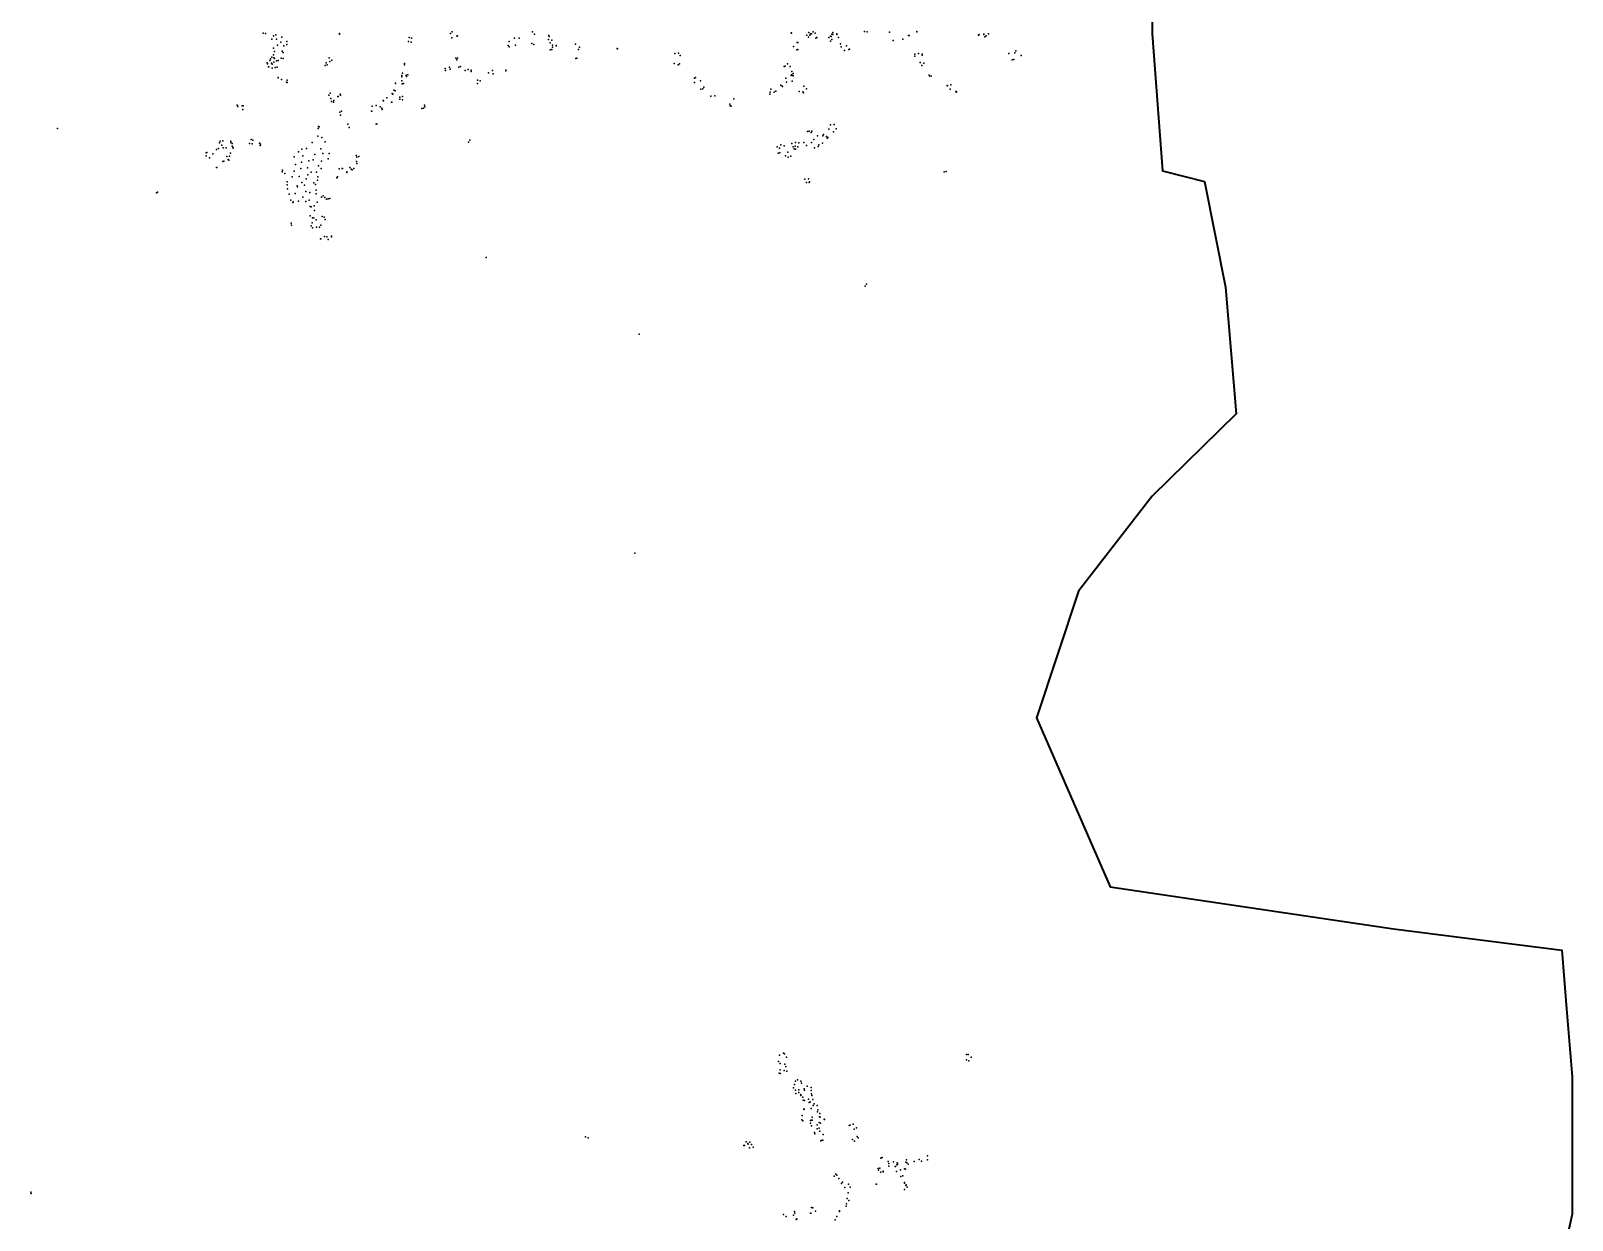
# Model space of a CAD drawing. Header units: millimetres. Extents: x -60275265 to 22802890, y -38578442 to 24337084.
# Drawn here: x 4196622 to 22802890, y -4379304 to 9974696 of the extents above; entities that cross this region are included whole.
import ezdxf

# ---------------------------------------------------------------- set-up
doc = ezdxf.new("R2010")
doc.units = ezdxf.units.MM
doc.header["$MEASUREMENT"] = 0
doc.layers.add('Outline', color=7, linetype='Continuous', true_color=0x000000)
doc.layers.add('particles', color=7, linetype='Continuous', true_color=0x000000)

msp = doc.modelspace()

# ---------------------------------------------------------------- linework, layer by layer
at = {"layer": 'Outline', "color": 3, "lineweight": 35, "true_color": 0x00ff00}
msp.add_lwpolyline([(17730817, 10959081), (17730817, 9939740), (17857758, 8283488), (18364920, 8155925), (18618625, 6882021), (18745272, 5352710), (17730817, 4358954), (16843233, 3212343), (16336058, 1683537), (17223878, -355193), (20647264, -864775), (22676114, -1119619), (22735144, -1830303), (22802890, -2648649), (22802890, -4304960), (22549469, -5451582)], dxfattribs=at)
at = {"layer": 'particles', "color": 93, "true_color": 0x67d435}
for p in [(7002622, 9944696), (7029622, 9943696), (7105622, 9875696), (7127622, 9913696), (7155622, 9927696), (7161622, 9875696), (7226622, 9898696), (7922622, 9934696), (7924622, 9940696), (7924622, 9940696), (8765622, 9895696), (8792622, 9887696), (9263622, 9942696), (9279622, 9890696), (9284622, 9962696), (9337622, 9908696), (9345622, 9912696), (10035622, 9887696), (10090622, 9885696), (10253622, 9962696), (10275622, 9935696), (10446622, 9869696), (10446622, 9869696), (10450622, 9917696), (10453622, 9904696), (13373622, 9949696), (13379622, 9946696), (13565622, 9921696), (13585622, 9896696), (13589622, 9952696), (13601622, 9921696), (13607622, 9937696), (13620622, 9937696), (13639622, 9960696), (13664622, 9945696), (13674622, 9887696), (13683622, 9895696), (13829622, 9894696), (13849622, 9908696), (13858622, 9904696), (13864622, 9869696), (13867622, 9935696), (13877622, 9953696), (13878622, 9931696), (13924622, 9938696), (13925622, 9929696), (13945622, 9892696), (14260622, 9965696), (14293622, 9962696), (14562622, 9957696), (14721622, 9874696), (14791622, 9919696), (14800622, 9918696), (14890622, 9967696), (14890622, 9962696), (15636622, 9922696), (15642622, 9930696), (15699622, 9934696), (15702622, 9929696), (15714622, 9901696), (15730622, 9914696), (15755622, 9936696), (15758622, 9939696), (15758622, 9939696), (7126622, 9764696), (7126622, 9685696), (7137622, 9725696), (7172622, 9801696), (7214622, 9838696), (7232622, 9728696), (7243622, 9712696), (7251622, 9794696), (7285622, 9811696), (7286622, 9844696), (8757622, 9846696), (8787622, 9839696), (9957622, 9795696), (9970622, 9844696), (9972622, 9781696), (10047622, 9799696), (10243622, 9822696), (10268622, 9811696), (10465622, 9828696), (10467622, 9746696), (10485622, 9749696), (10486622, 9860696), (10493622, 9800696), (10495622, 9777696), (10537622, 9797696), (10537622, 9794696), (10769622, 9814696), (10771622, 9815696), (10808622, 9748696), (10819622, 9776696), (11273622, 9762696), (11276622, 9758696), (11971622, 9699696), (12015622, 9703696), (12034622, 9677696), (13402622, 9785696), (13444622, 9746696), (13448622, 9835696), (13454622, 9834696), (13456622, 9750696), (13851622, 9850696), (13970622, 9816696), (13979622, 9782696), (14018622, 9738696), (14044622, 9792696), (14069622, 9750696), (14079622, 9751696), (14605622, 9859696), (14867622, 9691696), (14911622, 9701696), (14954622, 9692696), (14954622, 9679696), (16003622, 9700696), (16073622, 9709696), (16086622, 9732696), (16151622, 9676696), (7048622, 9589696), (7053622, 9574696), (7067622, 9538696), (7068622, 9538696), (7082622, 9617696), (7091622, 9635696), (7103622, 9582696), (7107622, 9656696), (7110622, 9572696), (7111622, 9525696), (7128622, 9597696), (7129622, 9649696), (7138622, 9641696), (7145622, 9532696), (7162622, 9612696), (7168622, 9536696), (7183622, 9615696), (7217622, 9646696), (7241622, 9640696), (7751622, 9557696), (7760622, 9586696), (7774622, 9565696), (7799622, 9647696), (7804622, 9605696), (7830622, 9621696), (8705622, 9563696), (8706622, 9579696), (8706622, 9578696), (9196622, 9518696), (9203622, 9495696), (9251622, 9534696), (9258622, 9511696), (9325622, 9644696), (9339622, 9626696), (9348622, 9645696), (9363622, 9535696), (9381622, 9543696), (9439622, 9495696), (9475622, 9508696), (9513622, 9501696), (9770622, 9495696), (9930622, 9493696), (9932622, 9499696), (10777622, 9640696), (10787622, 9646696), (10787622, 9646696), (11963622, 9578696), (12010622, 9563696), (12025622, 9574696), (13291622, 9544696), (13300622, 9548696), (13331622, 9577696), (13364622, 9543696), (14866622, 9670696), (14932622, 9590696), (14951622, 9555696), (14976622, 9584696), (16042622, 9624696), (16062622, 9629696), (7181622, 9405696), (7182622, 9409696), (7223622, 9387696), (7283622, 9353696), (7291622, 9378696), (7292622, 9350696), (8599622, 9342696), (8600622, 9339696), (8674622, 9436696), (8674622, 9420696), (8676622, 9372696), (8677622, 9333696), (8684622, 9462696), (8694622, 9338696), (8727622, 9437696), (8731622, 9421696), (8745622, 9441696), (9510622, 9485696), (9589622, 9379696), (9589622, 9340696), (9622622, 9371696), (9719622, 9467696), (9776622, 9456696), (12208622, 9403696), (12208622, 9349696), (12220622, 9410696), (12279622, 9372696), (13249622, 9319696), (13265622, 9307696), (13270622, 9304696), (13312622, 9401696), (13317622, 9354696), (13375622, 9435696), (13377622, 9441696), (13381622, 9484696), (13385622, 9365696), (13386622, 9440696), (13398622, 9460696), (13398622, 9429696), (13529622, 9308696), (15042622, 9440696), (15044622, 9429696), (15063622, 9428696), (15256622, 9316696), (15261622, 9309696), (15303622, 9322696), (7792622, 9196696), (7794622, 9198696), (7811622, 9222696), (7818622, 9159696), (7825622, 9120696), (7852622, 9133696), (7901622, 9180696), (7907622, 9182696), (7929622, 9208696), (7935622, 9199696), (8449622, 9134696), (8452622, 9130696), (8492622, 9164696), (8558622, 9218696), (8564622, 9209696), (8576622, 9256696), (8596622, 9248696), (8651622, 9173696), (8652622, 9148696), (8682622, 9182696), (8684622, 9141696), (12284622, 9270696), (12308622, 9274696), (12320622, 9293696), (12405622, 9184696), (12452622, 9191696), (12682622, 9154696), (13118622, 9209696), (13121622, 9235696), (13130622, 9271696), (13171622, 9232696), (13188622, 9246696), (13470622, 9241696), (13517622, 9239696), (13525622, 9224696), (13560622, 9274696), (15293622, 9268696), (15363622, 9240696), (15365622, 9243696), (15370622, 9235696), (6688622, 9076696), (6695622, 9062696), (6746622, 9069696), (6754622, 9026696), (6759622, 9070696), (7850622, 9114696), (7926622, 8991696), (7933622, 8958696), (7946622, 9003696), (8310622, 9006696), (8314622, 9003696), (8318622, 9065696), (8365622, 9074696), (8414622, 9055696), (8435622, 9039696), (8438622, 9023696), (8548622, 9112696), (8552622, 9113696), (8916622, 9037696), (8938622, 9040696), (8947622, 9076696), (8953622, 9057696), (12635622, 9089696), (12639622, 9067696), (12652622, 9064696), (4517622, 8794696), (7665622, 8794696), (7670622, 8820696), (7677622, 8815696), (8023622, 8847696), (8037622, 8808696), (8039622, 8807696), (8365622, 8847696), (8365622, 8847696), (8373622, 8850696), (13571622, 8760696), (13593622, 8763696), (13616622, 8746696), (13623622, 8763696), (13831622, 8786696), (13849622, 8840696), (13887622, 8756696), (13892622, 8843696), (13916622, 8793696), (6473622, 8624696), (6480622, 8644696), (6502622, 8594696), (6514622, 8647696), (6519622, 8562696), (6553622, 8563696), (6610622, 8642696), (6611622, 8626696), (6625622, 8584696), (6628622, 8616696), (6636622, 8569696), (6836622, 8616696), (6855622, 8662696), (6867622, 8611696), (6875622, 8654696), (6956622, 8618696), (6963622, 8589696), (6970622, 8605696), (7591622, 8626696), (7661622, 8703696), (7707622, 8687696), (7748622, 8636696), (7748622, 8635696), (9481622, 8629696), (9494622, 8653696), (9494622, 8653696), (13205622, 8573696), (13249622, 8599696), (13288622, 8585696), (13381622, 8616696), (13397622, 8573696), (13421622, 8581696), (13425622, 8628696), (13453622, 8574696), (13468622, 8622696), (13526622, 8628696), (13559622, 8589696), (13618622, 8628696), (13649622, 8663696), (13655622, 8561696), (13655622, 8560696), (13694622, 8706696), (13701622, 8580696), (13701622, 8580696), (13710622, 8599696), (13754622, 8619696), (13757622, 8705696), (13765622, 8724696), (13766622, 8721696), (13799622, 8698696), (13809622, 8680696), (13818622, 8686696), (6313622, 8467696), (6314622, 8501696), (6321622, 8507696), (6352622, 8441696), (6392622, 8489696), (6436622, 8540696), (6460622, 8552696), (6514622, 8398696), (6514622, 8396696), (6524622, 8400696), (6563622, 8459696), (6577622, 8421696), (6588622, 8415696), (6593622, 8463696), (6607622, 8499696), (6640622, 8556696), (7373622, 8455696), (7427622, 8513696), (7462622, 8387696), (7466622, 8544696), (7481622, 8467696), (7525622, 8553696), (7552622, 8405696), (7606622, 8416696), (7623622, 8480696), (7697622, 8551696), (7703622, 8403696), (7721622, 8494696), (7786622, 8429696), (7798622, 8493696), (8123622, 8469696), (8128622, 8396696), (8131622, 8448696), (8133622, 8374696), (8154622, 8458696), (13219622, 8498696), (13233622, 8556696), (13236622, 8503696), (13308622, 8465696), (13336622, 8509696), (13339622, 8449696), (13370622, 8463696), (13411622, 8549696), (13428622, 8546696), (6436622, 8323696), (6440622, 8326696), (6440622, 8326696), (7229622, 8274696), (7234622, 8291696), (7261622, 8252696), (7352622, 8210696), (7375622, 8280696), (7390622, 8359696), (7437622, 8217696), (7457622, 8313696), (7518622, 8189696), (7536622, 8319696), (7540622, 8237696), (7582622, 8270696), (7646622, 8267696), (7660622, 8211696), (7670622, 8345696), (7701622, 8313696), (7891622, 8200696), (7895622, 8205696), (7898622, 8211696), (7919622, 8309696), (7956622, 8312696), (7960622, 8313696), (8009622, 8264696), (8012622, 8272696), (8046622, 8326696), (8063622, 8305696), (8077622, 8297696), (8077622, 8297696), (8094622, 8314696), (13585622, 8187696), (15220622, 8273696), (15245622, 8277696), (5714622, 8017696), (5724622, 8027696), (5724622, 8027696), (7290622, 8114696), (7292622, 8151696), (7296622, 8068696), (7314622, 8001696), (7387622, 8012696), (7413622, 8105696), (7414622, 8092696), (7468622, 8145696), (7500622, 8111696), (7514622, 8036696), (7562622, 8022696), (7613622, 8141696), (7634622, 8119696), (7639622, 8052696), (7640622, 8008696), (7655622, 8171696), (13538622, 8185696), (13561622, 8142696), (13590622, 8144696), (13597622, 8153696), (7334622, 7930696), (7360622, 7902696), (7362622, 7910696), (7429622, 7917696), (7479622, 7967696), (7515622, 7913696), (7557622, 7931696), (7567622, 7855696), (7582622, 7851696), (7615622, 7860696), (7618622, 7861696), (7653622, 7906696), (7704622, 7966696), (7726622, 7981696), (7744622, 7962696), (7767622, 7943696), (7786622, 7948696), (7805622, 7951696), (7340622, 7653696), (7342622, 7628696), (7569622, 7742696), (7594622, 7658696), (7595622, 7719696), (7611622, 7717696), (7621622, 7804696), (7641622, 7693696), (7695622, 7629696), (7711622, 7735696), (7738622, 7726696), (7748622, 7699696), (7579622, 7621696), (7597622, 7597696), (7646622, 7605696), (7682622, 7603696), (7694622, 7463696), (7695622, 7465696), (7742622, 7492696), (7768622, 7489696), (7786622, 7455696), (7825622, 7494696), (7827622, 7487696), (9694622, 7239696), (14266622, 6892696), (14284622, 6916696), (14284622, 6916696), (11540622, 6313696), (11486622, 3668696), (13232622, -2387304), (13281622, -2362304), (13295622, -2372304), (13317622, -2413304), (15491622, -2378304), (15512622, -2378304), (15547622, -2413304), (13221622, -2463304), (13241622, -2490304), (13243622, -2565304), (13290622, -2572304), (13299622, -2497304), (13312622, -2525304), (13323622, -2580304), (15489622, -2445304), (15518622, -2458304), (13228622, -2605304), (13240622, -2610304), (13401622, -2783304), (13415622, -2741304), (13427622, -2701304), (13452622, -2687304), (13490622, -2703304), (13500622, -2727304), (13569622, -2763304), (13615622, -2777304), (13428622, -2809304), (13432622, -2850304), (13466622, -2837304), (13468622, -2806304), (13491622, -2864304), (13491622, -2873304), (13514622, -2894304), (13519622, -2929304), (13532622, -2793304), (13534622, -2934304), (13535622, -2809304), (13583622, -2919304), (13593622, -2958304), (13598622, -2953304), (13605622, -2950304), (13616622, -2815304), (13620622, -2854304), (13624622, -2873304), (13637622, -2922304), (13653622, -2975304), (13508622, -3114304), (13528622, -3045304), (13530622, -3035304), (13615622, -3031304), (13628622, -3134304), (13639622, -2995304), (13689622, -2994304), (13694622, -3073304), (13695622, -3048304), (13697622, -3046304), (13715622, -3133304), (13720622, -3092304), (13726622, -3135304), (13772622, -3160304), (13505622, -3170304), (13516622, -3179304), (13608622, -3176304), (13608622, -3208304), (13614622, -3171304), (13618622, -3240304), (13627622, -3174304), (13655622, -3321304), (13661622, -3336304), (13688622, -3228304), (13689622, -3275304), (13711622, -3199304), (13712622, -3268304), (13719622, -3304304), (13728622, -3209304), (13762622, -3345304), (13776622, -3166304), (14074622, -3236304), (14086622, -3234304), (14123622, -3221304), (14135622, -3279304), (14164622, -3265304), (10890622, -3372304), (10925622, -3384304), (12802622, -3476304), (12813622, -3478304), (12833622, -3434304), (12852622, -3455304), (12856622, -3463304), (12873622, -3508304), (12875622, -3437304), (12897622, -3467304), (12915622, -3497304), (13734622, -3422304), (13741622, -3417304), (13757622, -3413304), (14116622, -3405304), (14139622, -3424304), (14171622, -3368304), (14183622, -3386304), (14458622, -3629304), (14460622, -3627304), (14474622, -3624304), (14547622, -3669304), (14554622, -3694304), (14610622, -3673304), (14650622, -3712304), (14653622, -3686304), (14656622, -3697304), (14660622, -3709304), (14758622, -3678304), (14768622, -3649304), (14772622, -3688304), (14787622, -3702304), (14859622, -3671304), (14920622, -3647304), (14946622, -3665304), (15020622, -3602304), (15021622, -3604304), (15021622, -3650304), (13893622, -3849304), (13912622, -3822304), (13924622, -3835304), (13949622, -3878304), (14425622, -3755304), (14430622, -3774304), (14443622, -3750304), (14457622, -3798304), (14483622, -3788304), (14484622, -3797304), (14552622, -3727304), (14630622, -3731304), (14635622, -3730304), (14645622, -3793304), (14695622, -3772304), (14698622, -3852304), (14721622, -3843304), (14742622, -3759304), (14753622, -3762304), (4196622, -4043304), (4200622, -4056304), (13982622, -3936304), (13994622, -3921304), (14022622, -3984304), (14062622, -4048304), (14068622, -3946304), (14085622, -3979304), (14400622, -3945304), (14403622, -3943304), (14403622, -3943304), (14741622, -3923304), (14742622, -3932304), (14744622, -4010304), (14759622, -3960304), (14761622, -3952304), (14761622, -3952304), (14774622, -3980304), (13416622, -4276304), (13618622, -4228304), (13634622, -4232304), (13668622, -4272304), (13956622, -4275304), (13958622, -4267304), (14039622, -4211304), (14042622, -4181304), (14050622, -4117304), (14071622, -4143304), (13281622, -4309304), (13315622, -4333304), (13403622, -4317304), (13420622, -4296304), (13433622, -4369304), (13442622, -4364304), (13606622, -4294304), (13613622, -4293304), (13904622, -4375304), (13925622, -4336304)]:
    msp.add_point(p, dxfattribs=at)

doc.saveas('drawing.dxf')
